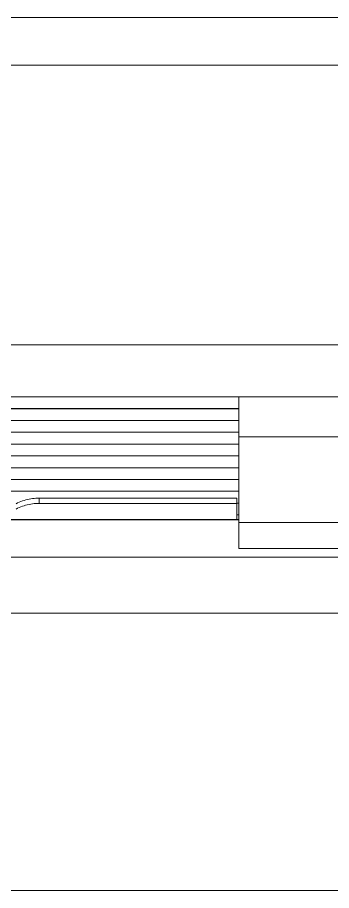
# Model space of a CAD drawing. Header units: millimetres. Extents: x -30 to 4992, y -440 to 3111.
# Drawn here: x 1850.8 to 1882.3, y 3023.2 to 3110.6 of the extents above; entities that cross this region are included whole.
import ezdxf

# ---------------------------------------------------------------- set-up
doc = ezdxf.new("R2010")
doc.units = ezdxf.units.MM
doc.layers.add('ZANO_R', color=7, linetype='Continuous', lineweight=0)

msp = doc.modelspace()

# ---------------------------------------------------------------- linework, layer by layer
at = {"layer": 'ZANO_R'}
for p, q in [((148.016, 3110.625), (1938.016, 3110.625)), ((1938.016, 3105.836), (148.016, 3105.836)), ((148.016, 3077.861), (1938.016, 3077.861)), ((1938.016, 3072.654), (148.016, 3072.654)), ((1873.016, 3068.657), (1873.016, 3072.653)), ((1048.016, 3071.472), (1873.016, 3071.472)), ((1873.016, 3071.468), (1048.016, 3071.468)), ((1873.016, 3070.29), (1048.016, 3070.29)), ((1048.016, 3069.107), (1873.016, 3069.107)), ((1873.016, 3069.103), (1048.016, 3069.103)), ((1873.016, 3068.657), (1883.016, 3068.657)), ((1873.016, 3060.078), (1873.016, 3068.657)), ((1873.016, 3067.925), (1048.016, 3067.925)), ((1048.016, 3066.743), (1873.016, 3066.743)), ((1873.016, 3066.738), (1048.016, 3066.738)), ((1873.016, 3065.56), (1048.016, 3065.56)), ((1048.016, 3064.378), (1873.016, 3064.378)), ((1873.016, 3064.373), (1048.016, 3064.373)), ((1873.016, 3063.196), (1048.016, 3063.196)), ((1851.005, 3062.101), (1851.164, 3062.168)), ((1851.164, 3062.168), (1851.326, 3062.228)), ((1851.326, 3062.228), (1851.489, 3062.283)), ((1851.489, 3062.283), (1851.654, 3062.333)), ((1851.654, 3062.333), (1851.821, 3062.376)), ((1851.821, 3062.376), (1851.989, 3062.414)), ((1851.989, 3062.414), (1852.158, 3062.447)), ((1852.158, 3062.447), (1852.329, 3062.473)), ((1852.329, 3062.473), (1852.5, 3062.493)), ((1852.5, 3062.493), (1852.671, 3062.508)), ((1852.671, 3062.508), (1852.844, 3062.517)), ((1852.844, 3062.517), (1853.016, 3062.519)), ((1853.016, 3061.988), (1853.016, 3062.519)), ((1853.016, 3062.519), (1872.816, 3062.519)), ((1872.816, 3061.988), (1872.816, 3062.519)), ((1850.691, 3061.419), (1850.845, 3061.496)), ((1850.694, 3061.953), (1850.849, 3062.03)), ((1850.845, 3061.496), (1851.002, 3061.568)), ((1850.849, 3062.03), (1851.005, 3062.101)), ((1851.002, 3061.568), (1851.162, 3061.634)), ((1851.162, 3061.634), (1851.323, 3061.695)), ((1851.323, 3061.695), (1851.487, 3061.75)), ((1851.487, 3061.75), (1851.652, 3061.8)), ((1851.652, 3061.8), (1851.819, 3061.844)), ((1851.819, 3061.844), (1851.987, 3061.882)), ((1851.987, 3061.882), (1852.157, 3061.914)), ((1852.157, 3061.914), (1852.327, 3061.941)), ((1852.327, 3061.941), (1852.499, 3061.961)), ((1852.499, 3061.961), (1852.671, 3061.976)), ((1852.671, 3061.976), (1852.843, 3061.985)), ((1852.843, 3061.985), (1853.016, 3061.988)), ((1853.016, 3061.988), (1872.816, 3061.988)), ((1872.816, 3062.013), (1873.016, 3062.013)), ((1873.016, 3062.009), (1872.816, 3062.009)), ((1872.816, 3061.988), (1872.816, 3060.376)), ((1048.016, 3060.376), (1873.016, 3060.376)), ((1873.016, 3060.831), (1872.816, 3060.831)), ((1873.016, 3060.331), (1048.016, 3060.331)), ((1873.016, 3060.078), (1873.016, 3058.083)), ((1883.016, 3060.078), (1873.016, 3060.078)), ((1873.016, 3057.469), (1873.016, 3058.083)), ((1873.016, 3057.469), (1873.016, 3057.463)), ((1873.016, 3057.463), (1873.016, 3057.465)), ((1883.016, 3057.463), (1873.016, 3057.463)), ((1873.016, 3057.463), (1873.016, 3057.463)), ((1873.016, 3057.463), (1873.016, 3057.463)), ((1873.016, 3057.463), (1873.016, 3057.463)), ((1873.016, 3057.463), (1873.016, 3057.463)), ((1873.016, 3057.463), (1873.016, 3057.463)), ((1873.016, 3057.463), (1873.016, 3057.463)), ((148.016, 3056.608), (1938.016, 3056.608)), ((1938.016, 3050.987), (148.016, 3050.987)), ((148.016, 3023.236), (1938.016, 3023.236))]:
    msp.add_line(p, q, dxfattribs=at)

doc.saveas('drawing.dxf')
